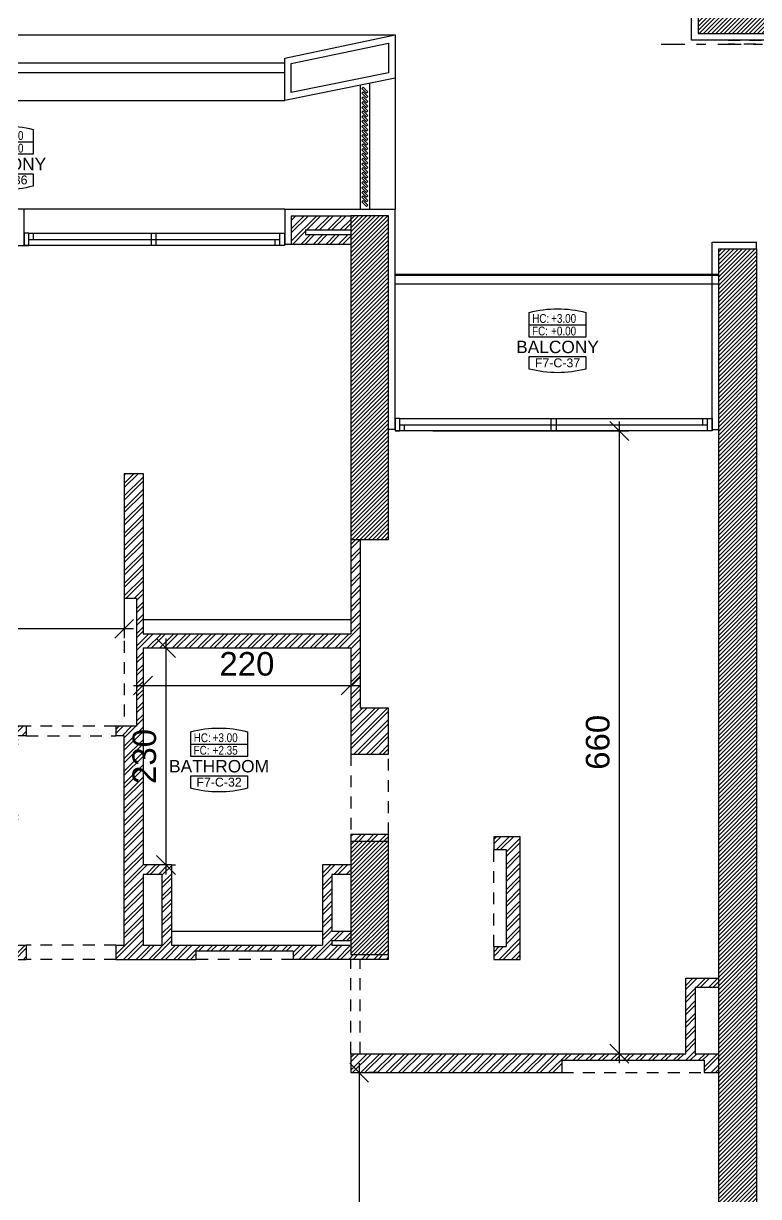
# Model space of a CAD drawing. Header units: metres. Extents: x 0 to 44.4, y -5.9 to 58.5.
# Drawn here: x 19.56 to 27.35, y 10.29 to 22.72 of the extents above; entities that cross this region are included whole.
import ezdxf
from ezdxf.enums import TextEntityAlignment as Align

# ---------------------------------------------------------------- set-up
doc = ezdxf.new("R2010")
doc.units = ezdxf.units.M
doc.header["$MEASUREMENT"] = 0
doc.header["$PDMODE"] = 3
doc.header["$PDSIZE"] = 0.3
for name, pattern in [('AXIS_50$0$DASHDOT2', [0.5, 0.25, -0.125, 0, -0.125]), ('HIDDEN2', [0.1875, 0.125, -0.0625]), ('S-7TH$0$HIDDEN2', [0.1875, 0.125, -0.0625])]:
    doc.linetypes.add(name, pattern=pattern)
doc.layers.get('0').update_dxf_attribs({"linetype": 'CONTINUOUS'})
doc.layers.get('DEFPOINTS').update_dxf_attribs({"linetype": 'CONTINUOUS'})
for name, color, linetype in [('04', 4, 'CONTINUOUS'), ('A-ALU', 9, 'CONTINUOUS'), ('A-ANNO-IDTAG', 7, 'CONTINUOUS'), ('A-BALUST', 1, 'CONTINUOUS'), ('A-claustra', 9, 'CONTINUOUS'), ('a-dim', 3, 'CONTINUOUS'), ('A-HATCH-CONC', 8, 'CONTINUOUS'), ('A-HATCH-WALL', 8, 'CONTINUOUS'), ('A-PROJ1H', 8, 'HIDDEN2'), ('A-PROJECTION', 8, 'CONTINUOUS'), ('A-REVETEMENT', 1, 'CONTINUOUS'), ('a-stru-fac', 200, 'CONTINUOUS'), ('A-WALL', 4, 'CONTINUOUS'), ('AXIS_50$0$A-AXIS-50', 10, 'AXIS_50$0$DASHDOT2'), ('S-7TH$0$a-joint', 15, 'S-7TH$0$HIDDEN2'), ('S-7TH$0$A-STR 7-8TH', 2, 'CONTINUOUS')]:
    doc.layers.add(name, color=color, linetype=linetype)
doc.styles.add('A100-STEXT', font='ARIAL.TTF', dxfattribs={"height": 0.25})
doc.styles.add('BLOCK', font='ARIAL.TTF', dxfattribs={"width": 0.8, "height": 0.25})
doc.dimstyles.new('A100-DIM', dxfattribs={"dimtxt": 0.25, "dimasz": 0.2, "dimexe": 0.1, "dimexo": 0.3, "dimgap": 0.1, "dimtad": 1, "dimlfac": 100, "dimrnd": 0.5, "dimdsep": 46, "dimtxsty": 'A100-STEXT', "dimblk1": 'OBLIQUE', "dimblk2": 'OBLIQUE', "dimsah": 1, "dimcen": -0.05, "dimdle": 0.1, "dimclrd": 15, "dimclre": 15, "dimclrt": 256, "dimadec": 0, "dimazin": 0, "dimtfac": 0.28, "dimtix": 1, "dimtmove": 2, "dimatfit": 3, "dimldrblk": 'OBLIQUE', "dimfxl": 0, "dimtolj": 1, "dimarcsym": 0})

# ---------------------------------------------------------------- blocks, each defined once
blk = doc.blocks.new('IDTAG')
at = {"color": 7}
blk.add_line((-0.008, -0.0055), (0.008, -0.0055), dxfattribs=at)
for points in [[(-0.008, 0), (-0.008, 0.007, -0.128676), (0.008, 0.007), (0.008, 0)], [(0.008, -0.0055), (0.008, -0.009, -0.128676), (-0.008, -0.009), (-0.008, -0.0055)]]:
    blk.add_lwpolyline(points, format="xyb", dxfattribs=at)
blk.add_lwpolyline([(-0.008, 0.0035), (0.008, 0.0035), (0.008, 0), (-0.008, 0)], close=True, dxfattribs=at)
at = {"color": 7, "style": 'BLOCK', "width": 0.8}
for s, p in [('HC:', (-0.00716, 0.00404)), ('FC:', (-0.00719, 0.0005))]:
    blk.add_text(s, height=0.0025, dxfattribs=at).set_placement(p)
for p in [(-0.00181, 0.00405), (-0.00181, 0.00049)]:
    blk.add_attdef('+0.000', p, '', height=0.0025, dxfattribs=at)
at = {"color": 7, "style": 'BLOCK'}
for tag, height, p in [('NAME', 0.0035, (0, -0.00275)), ('ROOM', 0.0025, (0, -0.00725))]:
    blk.add_attdef(tag, text='', height=height, dxfattribs=at).set_placement(p, align=Align.MIDDLE)
blk = doc.blocks.new('A$C5D3262F0')
at = {"layer": 'A-ALU'}
for p, q in [((19.618, 20.495), (22.278, 20.495)), ((19.618, 20.43), (22.278, 20.43)), ((19.668, 20.43), (19.668, 20.495)), ((20.916, 20.365), (20.916, 20.495)), ((20.966, 20.365), (20.966, 20.495)), ((22.228, 20.365), (22.228, 20.43)), ((22.328, 20.365), (19.568, 20.365)), ((23.548, 18.53), (26.808, 18.53)), ((26.758, 18.465), (26.758, 18.53)), ((26.858, 18.4), (23.498, 18.4)), ((23.548, 18.465), (26.808, 18.465)), ((23.598, 18.4), (23.598, 18.465))]:
    blk.add_line(p, q, dxfattribs=at)
for points in [[(19.618, 20.495), (19.568, 20.495), (19.568, 20.365), (19.618, 20.365)], [(22.278, 20.495), (22.328, 20.495), (22.328, 20.365), (22.278, 20.365)], [(23.548, 18.53), (23.498, 18.53), (23.498, 18.4), (23.548, 18.4)], [(25.153, 18.53), (25.203, 18.53), (25.203, 18.4), (25.153, 18.4)], [(26.808, 18.53), (26.858, 18.53), (26.858, 18.4), (26.808, 18.4)]]:
    blk.add_lwpolyline(points, close=True, dxfattribs=at)
blk = doc.blocks.new('_OBLIQUE')
at = {"color": 0, "linetype": 'ByBlock'}
blk.add_line((-0.5, -0.5), (0.5, 0.5), dxfattribs=at)
blk = doc.blocks.new('*D996')
at = {"layer": 'a-dim', "color": 15, "lineweight": -2}
for p, q in [((15.778, 17.65), (15.778, 16.203)), ((20.628, 17.65), (20.628, 16.203)), ((20.728, 16.303), (15.678, 16.303))]:
    blk.add_line(p, q, dxfattribs=at)
at = {"layer": 'DEFPOINTS', "color": 0}
for p in [(15.778, 17.95), (20.628, 17.95), (15.778, 16.303)]:
    blk.add_point(p, dxfattribs=at)
at = {"layer": 'a-dim', "color": 15, "lineweight": -2, "xscale": 0.2, "yscale": 0.2, "zscale": 0.2}
for p, rotation in [((15.778, 16.303), 179.9999999989187), ((20.628, 16.303), 359.9999999989188)]:
    blk.add_blockref('_OBLIQUE', p, dxfattribs=dict(at, rotation=rotation))
at = {"layer": 'a-dim', "insert": (18.203, 16.531), "char_height": 0.25, "attachment_point": 5, "rotation": 360, "style": 'A100-STEXT'}
blk.add_mtext('\\A1;485', dxfattribs=at)
blk = doc.blocks.new('*D997')
at = {"layer": 'a-dim', "color": 15, "lineweight": -2}
for p, q in [((23.117, 11.7), (23.117, 5.715)), ((23.328, 11.6), (23.217, 11.6)), ((23.328, 5.815), (23.217, 5.815))]:
    blk.add_line(p, q, dxfattribs=at)
at = {"layer": 'DEFPOINTS', "color": 0}
for p in [(23.028, 11.6), (23.028, 5.815), (23.117, 5.815)]:
    blk.add_point(p, dxfattribs=at)
at = {"layer": 'a-dim', "color": 15, "lineweight": -2, "xscale": 0.2, "yscale": 0.2, "zscale": 0.2}
for p, rotation in [((23.117, 11.6), 90), ((23.117, 5.815), 270)]:
    blk.add_blockref('_OBLIQUE', p, dxfattribs=dict(at, rotation=rotation))
at = {"layer": 'a-dim', "insert": (22.89, 8.707), "char_height": 0.25, "attachment_point": 5, "rotation": 90, "style": 'A100-STEXT'}
blk.add_mtext('\\A1;578.5', dxfattribs=at)
blk = doc.blocks.new('*D1003')
at = {"layer": 'a-dim', "color": 15, "lineweight": -2}
for p, q in [((21.07, 16.2), (21.07, 13.7)), ((21.128, 16.1), (21.17, 16.1)), ((21.128, 13.8), (21.17, 13.8))]:
    blk.add_line(p, q, dxfattribs=at)
at = {"layer": 'DEFPOINTS', "color": 0}
for p in [(20.828, 16.1), (20.828, 13.8), (21.07, 13.8)]:
    blk.add_point(p, dxfattribs=at)
at = {"layer": 'a-dim', "color": 15, "lineweight": -2, "xscale": 0.2, "yscale": 0.2, "zscale": 0.2}
for p, rotation in [((21.07, 16.1), 90), ((21.07, 13.8), 270)]:
    blk.add_blockref('_OBLIQUE', p, dxfattribs=dict(at, rotation=rotation))
at = {"layer": 'a-dim', "insert": (20.842, 14.95), "char_height": 0.25, "attachment_point": 5, "rotation": 90, "style": 'A100-STEXT'}
blk.add_mtext('\\A1;230', dxfattribs=at)
blk = doc.blocks.new('*D1004')
at = {"layer": 'a-dim', "color": 15, "lineweight": -2}
for p, q in [((20.828, 15.8), (20.828, 15.602)), ((23.028, 15.8), (23.028, 15.602)), ((20.728, 15.702), (23.128, 15.702))]:
    blk.add_line(p, q, dxfattribs=at)
at = {"layer": 'DEFPOINTS', "color": 0}
for p in [(20.828, 16.1), (23.028, 16.1), (23.028, 15.702)]:
    blk.add_point(p, dxfattribs=at)
at = {"layer": 'a-dim', "color": 15, "lineweight": -2, "xscale": 0.2, "yscale": 0.2, "zscale": 0.2, "rotation": 180}
blk.add_blockref('_OBLIQUE', (20.828, 15.702), dxfattribs=at)
at = {"layer": 'a-dim', "color": 15, "lineweight": -2, "xscale": 0.2, "yscale": 0.2, "zscale": 0.2}
blk.add_blockref('_OBLIQUE', (23.028, 15.702), dxfattribs=at)
at = {"layer": 'a-dim', "insert": (21.928, 15.93), "char_height": 0.25, "attachment_point": 5, "style": 'A100-STEXT'}
blk.add_mtext('\\A1;220', dxfattribs=at)
blk = doc.blocks.new('*D1005')
at = {"layer": 'a-dim', "color": 15, "lineweight": -2}
for p, q in [((23.898, 18.4), (25.973, 18.4)), ((25.873, 18.5), (25.873, 11.7)), ((23.898, 11.8), (25.973, 11.8))]:
    blk.add_line(p, q, dxfattribs=at)
at = {"layer": 'DEFPOINTS', "color": 0}
for p in [(23.598, 18.4), (23.598, 11.8), (25.873, 11.8)]:
    blk.add_point(p, dxfattribs=at)
at = {"layer": 'a-dim', "color": 15, "lineweight": -2, "xscale": 0.2, "yscale": 0.2, "zscale": 0.2}
for p, rotation in [((25.873, 18.4), 90), ((25.873, 11.8), 270)]:
    blk.add_blockref('_OBLIQUE', p, dxfattribs=dict(at, rotation=rotation))
at = {"layer": 'a-dim', "insert": (25.646, 15.1), "char_height": 0.25, "attachment_point": 5, "rotation": 90, "style": 'A100-STEXT'}
blk.add_mtext('\\A1;660', dxfattribs=at)

msp = doc.modelspace()

# ---------------------------------------------------------------- hatches: boundary and pattern name
at = {"layer": 'A-HATCH-CONC', "ltscale": 4}
h = msp.add_hatch(dxfattribs=at)
h.set_pattern_fill('ANSI31', color=256, scale=0.25, style=0)
h.paths.add_polyline_path([(41.83837, 22.94), (26.70837, 22.94), (26.70837, 22.61), (28.46837, 22.61), (28.46837, 22.54), (35.41837, 22.54), (41.83837, 22.54)])
h = msp.add_hatch(dxfattribs=at)
h.set_pattern_fill('ANSI31', color=256, scale=0.25, style=0)
h.paths.add_polyline_path([(23.42837, 20.68), (23.02837, 20.68), (23.02837, 20.15658), (23.42837, 20.15658)])
h = msp.add_hatch(dxfattribs=at)
h.set_pattern_fill('ANSI31', color=256, scale=0.25, style=0)
h.paths.add_polyline_path([(23.42837, 4.13187), (23.42837, 5.8), (23.12837, 5.8), (23.12837, 3.87), (25.32837, 3.57), (27.32837, 3.57), (27.32837, 20.33), (26.92837, 20.33), (26.92837, 3.87), (25.34873, 3.87)])
h = msp.add_hatch(dxfattribs=at)
h.set_pattern_fill('ANSI31', color=256, scale=0.25, style=0)
h.paths.add_polyline_path([(23.42837, 20.15658), (23.02837, 20.15658), (23.02837, 17.25), (23.42837, 17.25)])
h = msp.add_hatch(dxfattribs=at)
h.set_pattern_fill('ANSI31', color=256, scale=0.25, style=0)
h.paths.add_polyline_path([(23.42837, 14.05), (23.02837, 14.05), (23.02837, 12.85), (23.42837, 12.85)])
at = {"layer": 'A-HATCH-WALL'}
h = msp.add_hatch(dxfattribs=at)
h.set_pattern_fill('ANSI32', color=256, scale=0.25, style=0)
h.paths.add_polyline_path([(16.40273, 6.915), (15.77837, 6.915), (15.77837, 7.05), (15.62837, 7.05), (15.62837, 6.65), (15.77837, 6.65), (15.77837, 6.815), (16.40273, 6.815)])
h.paths.add_polyline_path([(18.67837, 10.26), (18.52837, 10.26), (18.52837, 9.9), (17.964, 9.9), (17.964, 9.625), (18.57837, 9.625), (18.57837, 6.915), (17.964, 6.915), (17.964, 6.815), (18.67837, 6.815)])
h.paths.add_polyline_path([(18.064, 9.725), (18.064, 9.75), (18.57837, 9.75), (18.57837, 9.725)], flags=16)
h.paths.add_polyline_path([(16.40273, 9.75), (17.064, 9.75), (17.064, 9.9), (16.97837, 9.9), (16.92837, 9.9), (16.92837, 10.275), (16.77837, 10.275), (16.77837, 10), (15.77837, 10), (15.77837, 9.9), (16.77837, 9.9), (16.77837, 9.85), (15.77837, 9.85), (15.77837, 9.75), (16.33394, 9.75), (16.33394, 9.725), (15.77837, 9.725), (15.77837, 9.625), (16.40273, 9.625)])
h.paths.add_polyline_path([(17.32106, 12.95), (15.77837, 12.95), (15.77837, 12.8), (16.27837, 12.8), (16.27837, 11.7), (16.42837, 11.7), (16.42837, 12.8), (17.02837, 12.8), (17.02837, 11.8), (16.77837, 11.8), (16.77837, 11.275), (16.92837, 11.275), (16.92837, 11.65), (17.17837, 11.65), (17.17837, 12.8), (17.32106, 12.8)])
h.paths.add_polyline_path([(19.59087, 12.95), (18.90337, 12.95), (18.90337, 14.25), (19.50337, 14.25), (19.50337, 14.39948), (19.37337, 14.39948), (19.37337, 15.02948), (19.50337, 15.02948), (19.50337, 15.17), (19.59087, 15.17), (19.59087, 15.27), (19.30337, 15.27), (19.30337, 14.4), (15.77837, 14.4), (15.77837, 14.25), (17.62837, 14.25), (18.75337, 14.25), (18.75337, 12.95), (18.17106, 12.95), (18.17106, 12.8), (18.39598, 12.8), (18.39598, 12.885), (19.42598, 12.885), (19.42598, 12.8), (19.59087, 12.8)])
h.paths.add_polyline_path([(21.38837, 12.885), (22.41837, 12.885), (22.41837, 12.8), (23.42837, 12.8), (23.42837, 12.85), (23.02837, 12.85), (23.02837, 12.95), (22.82837, 12.95), (22.82837, 13), (23.02837, 13), (23.02837, 13.1), (22.82837, 13.1), (22.82837, 13.7), (23.02837, 13.7), (23.02837, 13.8), (22.72837, 13.8), (22.72837, 13), (22.72837, 12.95), (21.12837, 12.95), (21.12837, 13.8), (20.82837, 13.8), (20.82837, 16.1), (23.02837, 16.1), (23.02837, 14.975), (23.42837, 14.975), (23.42837, 15.46699), (23.12837, 15.46699), (23.12837, 17.25), (23.02837, 17.25), (23.02837, 16.25), (20.82837, 16.25), (20.82837, 17.95), (20.62837, 17.95), (20.62837, 16.625), (20.75837, 16.625), (20.75837, 15.27), (20.54087, 15.27), (20.54087, 15.17), (20.62837, 15.17), (20.62837, 12.95), (20.54087, 12.95), (20.54087, 12.8), (21.38837, 12.8)])
h.paths.add_polyline_path([(20.82837, 12.95), (20.82837, 13.7), (21.02837, 13.7), (21.02837, 12.95)], flags=17)
h.paths.add_polyline_path([(25.26337, 11.73), (26.77337, 11.73), (26.77337, 11.6), (26.92837, 11.6), (26.92837, 11.8), (26.67837, 11.8), (26.67837, 12.5), (26.92837, 12.5), (26.92837, 12.6), (26.57837, 12.6), (26.57837, 11.8), (23.02837, 11.8), (23.02837, 11.6), (25.26337, 11.6)])
h.paths.add_polyline_path([(24.82337, 14.1), (24.54337, 14.1), (24.54337, 13.965), (24.67337, 13.965), (24.67337, 12.935), (24.54337, 12.935), (24.54337, 12.8), (24.82337, 12.8)])
h.paths.add_polyline_path([(23.02837, 20.68), (22.39837, 20.68), (22.39837, 20.38), (23.02837, 20.38), (23.02837, 20.48), (22.54837, 20.48), (22.54837, 20.53), (23.02837, 20.53)])
h.paths.add_polyline_path([(16.50837, 20.68), (15.77837, 20.68), (15.77837, 20.53), (16.35837, 20.53), (16.35837, 20.48), (15.77837, 20.48), (15.77837, 20.38), (16.50837, 20.38)])
h = msp.add_hatch(dxfattribs=at)
h.set_pattern_fill('ANSI32', color=256, scale=0.25, style=0)
h.paths.add_polyline_path([(23.42837, 14.125), (23.02837, 14.125), (23.02837, 14.05), (23.42837, 14.05)])

# ---------------------------------------------------------------- linework, layer by layer
at = {"layer": '04'}
for p, q in [((21.38837, 12.885), (21.38837, 12.8)), ((19.42598, 12.8), (19.59087, 12.8)), ((25.26337, 11.73), (25.26337, 11.6)), ((25.26337, 11.73), (25.26337, 11.6)), ((26.77337, 11.73), (26.77337, 11.6))]:
    msp.add_line(p, q, dxfattribs=at)
at = {"layer": 'A-ALU'}
msp.add_line((22.32837, 20.75), (19.56837, 20.75), dxfattribs=at)
at = {"layer": 'A-BALUST'}
for p, q in [((15.84837, 22.3), (22.32837, 22.3)), ((15.84837, 22.2), (22.32837, 22.2)), ((23.12837, 22.06182), (23.12837, 20.75)), ((23.22837, 22.08205), (23.22837, 20.75)), ((23.49837, 20.06), (26.92837, 20.06)), ((23.49837, 19.96), (26.92837, 19.96))]:
    msp.add_line(p, q, dxfattribs=at)
at = {"layer": 'A-claustra'}
for points in [[(23.14655, 22.02768), (23.16069, 22.04182), (23.21019, 21.99232), (23.19605, 21.97818)], [(23.14655, 21.97768), (23.16069, 21.99182), (23.21019, 21.94232), (23.19605, 21.92818)], [(23.14655, 21.92768), (23.16069, 21.94182), (23.21019, 21.89232), (23.19605, 21.87818)], [(23.14655, 21.87768), (23.16069, 21.89182), (23.21019, 21.84232), (23.19605, 21.82818)], [(23.14655, 21.82768), (23.16069, 21.84182), (23.21019, 21.79232), (23.19605, 21.77818)], [(23.14655, 21.77768), (23.16069, 21.79182), (23.21019, 21.74232), (23.19605, 21.72818)], [(23.14655, 21.72768), (23.16069, 21.74182), (23.21019, 21.69232), (23.19605, 21.67818)], [(23.14655, 21.67768), (23.16069, 21.69182), (23.21019, 21.64232), (23.19605, 21.62818)], [(23.14655, 21.62768), (23.16069, 21.64182), (23.21019, 21.59232), (23.19605, 21.57818)], [(23.14655, 21.57768), (23.16069, 21.59182), (23.21019, 21.54232), (23.19605, 21.52818)], [(23.14655, 21.52768), (23.16069, 21.54182), (23.21019, 21.49232), (23.19605, 21.47818)], [(23.14655, 21.47768), (23.16069, 21.49182), (23.21019, 21.44232), (23.19605, 21.42818)], [(23.14655, 21.42768), (23.16069, 21.44182), (23.21019, 21.39232), (23.19605, 21.37818)], [(23.14655, 21.37768), (23.16069, 21.39182), (23.21019, 21.34232), (23.19605, 21.32818)], [(23.14655, 21.32768), (23.16069, 21.34182), (23.21019, 21.29232), (23.19605, 21.27818)], [(23.14655, 21.27768), (23.16069, 21.29182), (23.21019, 21.24232), (23.19605, 21.22818)], [(23.14655, 21.22768), (23.16069, 21.24182), (23.21019, 21.19232), (23.19605, 21.17818)], [(23.14655, 21.17768), (23.16069, 21.19182), (23.21019, 21.14232), (23.19605, 21.12818)], [(23.14655, 21.12768), (23.16069, 21.14182), (23.21019, 21.09232), (23.19605, 21.07818)], [(23.14655, 21.07768), (23.16069, 21.09182), (23.21019, 21.04232), (23.19605, 21.02818)], [(23.14655, 21.02768), (23.16069, 21.04182), (23.21019, 20.99232), (23.19605, 20.97818)], [(23.14655, 20.97768), (23.16069, 20.99182), (23.21019, 20.94232), (23.19605, 20.92818)], [(23.14655, 20.92768), (23.16069, 20.94182), (23.21019, 20.89232), (23.19605, 20.87818)], [(23.14655, 20.87768), (23.16069, 20.89182), (23.21019, 20.84232), (23.19605, 20.82818)], [(23.14655, 20.82768), (23.16069, 20.84182), (23.21019, 20.79232), (23.19605, 20.77818)]]:
    msp.add_lwpolyline(points, close=True, dxfattribs=at)
at = {"layer": 'A-PROJ1H'}
for p, q in [((20.62837, 16.625), (20.62837, 15.27)), ((20.54087, 15.27), (19.59087, 15.27)), ((19.59087, 15.17), (20.54087, 15.17)), ((23.02837, 14.975), (23.02837, 14.125)), ((23.42837, 14.125), (23.42837, 14.975)), ((24.54337, 12.935), (24.54337, 13.965)), ((20.54087, 12.95), (19.59087, 12.95)), ((20.54087, 12.8), (19.59087, 12.8)), ((22.41837, 12.8), (21.38837, 12.8)), ((23.02837, 11.8), (23.02837, 12.8)), ((23.12837, 11.8), (23.12837, 12.8)), ((25.26337, 11.6), (26.77337, 11.6))]:
    msp.add_line(p, q, dxfattribs=at)
at = {"layer": 'A-PROJECTION'}
for p, q in [((15.84837, 22.5962), (23.49837, 22.5962)), ((23.49837, 22.13667), (23.49837, 20.75)), ((15.84837, 21.9), (22.32837, 21.9)), ((23.49837, 20.05), (26.92837, 20.05))]:
    msp.add_line(p, q, dxfattribs=at)
at = {"layer": 'A-REVETEMENT'}
for p, q in [((26.63837, 22.54), (26.63837, 23.51)), ((26.63837, 22.54), (26.63837, 23.51)), ((28.46837, 22.54), (26.63837, 22.54)), ((22.32837, 20.75), (22.32837, 20.38)), ((22.32837, 20.75), (23.49837, 20.75)), ((23.49837, 18.415), (23.49837, 20.75)), ((26.85837, 18.415), (26.85837, 20.4)), ((26.85837, 20.4), (27.32837, 20.4)), ((27.32837, 20.33), (27.32837, 20.4)), ((22.32837, 20.38), (22.39837, 20.38)), ((23.49837, 18.415), (23.42837, 18.415)), ((26.85837, 18.415), (26.92837, 18.415))]:
    msp.add_line(p, q, dxfattribs=at)
msp.add_lwpolyline([(22.32837, 21.9), (22.32837, 22.34966), (23.49837, 22.5962), (23.49837, 22.13667)], close=True, dxfattribs=at)
msp.add_lwpolyline([(19.56837, 20.75), (19.33837, 20.75), (19.33837, 20.365), (19.56837, 20.365), (19.56837, 20.75)], dxfattribs=at)
at = {"layer": 'a-stru-fac'}
msp.add_lwpolyline([(22.39837, 21.98558), (22.39837, 22.29287), (23.42837, 22.50991), (23.42837, 22.19392)], close=True, dxfattribs=at)
at = {"layer": 'A-WALL'}
for p, q in [((22.39837, 20.68), (22.39837, 20.38)), ((22.39837, 20.68), (23.02837, 20.68)), ((22.54837, 20.53), (23.02837, 20.53)), ((22.54837, 20.53), (22.54837, 20.48)), ((22.54837, 20.48), (23.02837, 20.48)), ((22.39837, 20.38), (23.02837, 20.38)), ((20.62837, 17.95), (20.82837, 17.95)), ((20.62837, 17.95), (20.62837, 16.625)), ((20.82837, 17.95), (20.82837, 16.25)), ((23.02837, 17.25), (23.02837, 16.25)), ((23.12837, 17.2499), (23.12837, 15.46699)), ((20.75837, 16.625), (20.62837, 16.625)), ((20.75837, 16.625), (20.75837, 15.27)), ((20.82837, 16.25), (23.02837, 16.25)), ((20.82837, 16.1), (23.02837, 16.1)), ((20.82837, 16.1), (20.82837, 13.8)), ((23.02837, 16.1), (23.02837, 14.975)), ((23.12837, 15.46699), (23.42837, 15.46699)), ((23.42837, 14.975), (23.42837, 15.46699)), ((19.59087, 15.27), (19.30337, 15.27)), ((19.59087, 15.17), (19.50337, 15.17)), ((19.59087, 15.27), (19.59087, 15.17)), ((20.75837, 15.27), (20.54087, 15.27)), ((20.54087, 15.27), (20.54087, 15.17)), ((20.62837, 15.17), (20.54087, 15.17)), ((20.62837, 12.95), (20.62837, 15.17)), ((23.02837, 14.975), (23.42837, 14.975)), ((23.02837, 14.125), (23.02837, 14.05)), ((23.02837, 14.125), (23.42837, 14.125)), ((23.42837, 12.8), (23.42837, 14.125)), ((23.42837, 14.09922), (23.42837, 14.1)), ((24.54337, 14.1), (24.54337, 13.965)), ((24.82337, 14.1), (24.54337, 14.1)), ((24.82337, 12.8), (24.82337, 14.1)), ((24.54337, 13.965), (24.67337, 13.965)), ((24.67337, 13.965), (24.67337, 12.935)), ((21.12837, 13.8), (20.82837, 13.8)), ((21.12837, 13.8), (21.12837, 12.95)), ((21.02837, 13.7), (20.82837, 13.7)), ((20.82837, 13.7), (20.82837, 12.95)), ((21.02837, 13.7), (21.02837, 12.95)), ((22.72837, 13.754), (22.72837, 12.95)), ((22.82837, 13.654), (22.82837, 13.1)), ((22.82837, 13.654), (22.82837, 13.1)), ((18.90337, 12.95), (19.59087, 12.95)), ((19.59087, 12.95), (19.59087, 12.8)), ((20.54087, 12.95), (20.62837, 12.95)), ((20.54087, 12.95), (20.54087, 12.8)), ((20.82837, 12.95), (21.02837, 12.95)), ((21.12837, 12.95), (22.72837, 12.95)), ((22.82837, 13), (22.82837, 12.95)), ((22.82837, 13), (22.82837, 12.95)), ((22.82837, 12.95), (23.02837, 12.95)), ((24.54337, 12.935), (24.67337, 12.935)), ((24.54337, 12.935), (24.54337, 12.8)), ((22.41837, 12.885), (21.38837, 12.885)), ((22.41837, 12.885), (22.41837, 12.8)), ((20.54087, 12.8), (21.38837, 12.8)), ((24.54337, 12.8), (24.82337, 12.8)), ((26.57837, 11.8), (26.57837, 12.6)), ((26.57837, 12.6), (26.92837, 12.6)), ((26.92837, 12.5), (26.67837, 12.5)), ((26.67837, 12.5), (26.67837, 11.8)), ((23.02837, 11.8), (23.02837, 11.6)), ((23.02837, 11.8), (26.57837, 11.8)), ((25.26337, 11.73), (26.77337, 11.73)), ((26.67837, 11.8), (26.92837, 11.8)), ((23.02837, 11.6), (25.26337, 11.6)), ((26.77337, 11.6), (26.92837, 11.6))]:
    msp.add_line(p, q, dxfattribs=at)
at = {"layer": 'A-WALL', "color": 2}
for p, q in [((20.82837, 16.4), (23.02837, 16.4)), ((21.12837, 13.1), (22.72837, 13.1))]:
    msp.add_line(p, q, dxfattribs=at)
at = {"layer": 'A-WALL', "ltscale": 20}
msp.add_line((23.42837, 12.8), (22.41837, 12.8), dxfattribs=at)
at = {"layer": 'A-WALL'}
for points in [[(23.02837, 13.8), (22.72837, 13.8), (22.72837, 13)], [(23.02837, 13.7), (22.82837, 13.7), (22.82837, 13.1), (23.02837, 13.1)], [(22.82837, 13), (23.02837, 13)]]:
    msp.add_lwpolyline(points, dxfattribs=at)
at = {"layer": 'AXIS_50$0$A-AXIS-50'}
msp.add_line((26.31584, 22.5), (44.41184, 22.5), dxfattribs=at)
at = {"layer": 'S-7TH$0$a-joint'}
for p, q in [((27.02837, 22.54), (35.41837, 22.54)), ((35.41837, 22.5), (27.02837, 22.5))]:
    msp.add_line(p, q, dxfattribs=at)
at = {"layer": 'S-7TH$0$A-STR 7-8TH'}
for points in [[(41.83837, 22.94), (26.70837, 22.94), (26.70837, 22.61), (28.46837, 22.61), (28.46837, 22.54), (41.83837, 22.54)], [(23.02837, 17.25), (23.42837, 17.25), (23.42837, 20.68), (23.02837, 20.68)], [(27.32837, 3.57), (25.32837, 3.57), (23.12837, 3.87), (23.12837, 5.8), (23.42837, 5.8), (23.42837, 4.13187), (25.34873, 3.87), (26.92837, 3.87), (26.92837, 20.33), (27.32837, 20.33)], [(23.02837, 14.05), (23.02837, 12.85), (23.42837, 12.85), (23.42837, 14.05)]]:
    msp.add_lwpolyline(points, close=True, dxfattribs=at)

# ---------------------------------------------------------------- block references
at = {"layer": 'A-ALU', "ltscale": 4}
msp.add_blockref('A$C5D3262F0', (0, 0), dxfattribs=at)
at = {"layer": 'A-ANNO-IDTAG'}
ref = msp.add_blockref('IDTAG', (19.36338, 21.3318), dxfattribs=dict(at, xscale=37.5, yscale=37.5, zscale=37.5))
ref.add_attrib('+0.000', '+3.00', (19.2956, 21.4835), dxfattribs={"layer": '0', "color": 7, "height": 0.09375, "style": 'BLOCK', "width": 0.8})
ref.add_attrib('+0.000', '+0.00', (19.2956, 21.35018), dxfattribs={"layer": '0', "color": 7, "height": 0.09375, "style": 'BLOCK', "width": 0.8})
ref.add_attrib('ROOM', 'F7-C-36', dxfattribs={"layer": '0', "color": 7, "height": 0.09375, "style": 'BLOCK'}).set_placement((19.36338, 21.05992), align=Align.MIDDLE)
ref.add_attrib('NAME', 'BALCONY', dxfattribs={"layer": '0', "color": 7, "height": 0.13125, "style": 'BLOCK'}).set_placement((19.36338, 21.22867), align=Align.MIDDLE)
ref = msp.add_blockref('IDTAG', (25.21872, 19.3934), dxfattribs=dict(at, xscale=37.5, yscale=37.5, zscale=37.5))
ref.add_attrib('+0.000', '+3.00', (25.15094, 19.5451), dxfattribs={"layer": '0', "color": 7, "height": 0.09375, "style": 'BLOCK', "width": 0.8})
ref.add_attrib('+0.000', '+0.00', (25.15094, 19.41178), dxfattribs={"layer": '0', "color": 7, "height": 0.09375, "style": 'BLOCK', "width": 0.8})
ref.add_attrib('ROOM', 'F7-C-37', dxfattribs={"layer": '0', "color": 7, "height": 0.09375, "style": 'BLOCK'}).set_placement((25.21872, 19.12152), align=Align.MIDDLE)
ref.add_attrib('NAME', 'BALCONY', dxfattribs={"layer": '0', "color": 7, "height": 0.13125, "style": 'BLOCK'}).set_placement((25.21872, 19.29027), align=Align.MIDDLE)
ref = msp.add_blockref('IDTAG', (21.63297, 14.95022), dxfattribs=dict(at, xscale=37.5, yscale=37.5, zscale=37.5))
ref.add_attrib('+0.000', '+3.00', (21.56519, 15.10192), dxfattribs={"layer": '0', "color": 7, "height": 0.09375, "style": 'BLOCK', "width": 0.8})
ref.add_attrib('+0.000', '+2.35', (21.56519, 14.9686), dxfattribs={"layer": '0', "color": 7, "height": 0.09375, "style": 'BLOCK', "width": 0.8})
ref.add_attrib('ROOM', 'F7-C-32', dxfattribs={"layer": '0', "color": 7, "height": 0.09375, "style": 'BLOCK'}).set_placement((21.63297, 14.67835), align=Align.MIDDLE)
ref.add_attrib('NAME', 'BATHROOM', dxfattribs={"layer": '0', "color": 7, "height": 0.13125, "style": 'BLOCK'}).set_placement((21.63297, 14.8471), align=Align.MIDDLE)

# ---------------------------------------------------------------- dimensions: what is measured, and where the dimension line sits
at = {"layer": 'a-dim'}
for p1, p2, distance, picture, middle in [((23.59837, 18.4), (23.59837, 11.8), 2.27512, '*D1005', (25.64584, 15.1)), ((20.62837, 17.95), (15.77837, 17.95), 1.64687, '*D996', (18.20337, 16.53078)), ((20.82837, 16.1), (20.82837, 13.8), 0.24137, '*D1003', (20.84201, 14.95)), ((20.82837, 16.1), (23.02837, 16.1), -0.39802, '*D1004', (21.92837, 15.92962)), ((23.02837, 11.6), (23.02837, 5.815), 0.08904, '*D997', (22.88976, 8.7075))]:
    dim = msp.add_aligned_dim(p1=p1, p2=p2, distance=distance, dimstyle='A100-DIM', dxfattribs=at)
    dim.commit()
    dim.dimension.update_dxf_attribs({"geometry": picture, "text_midpoint": middle})

doc.saveas('drawing.dxf')
